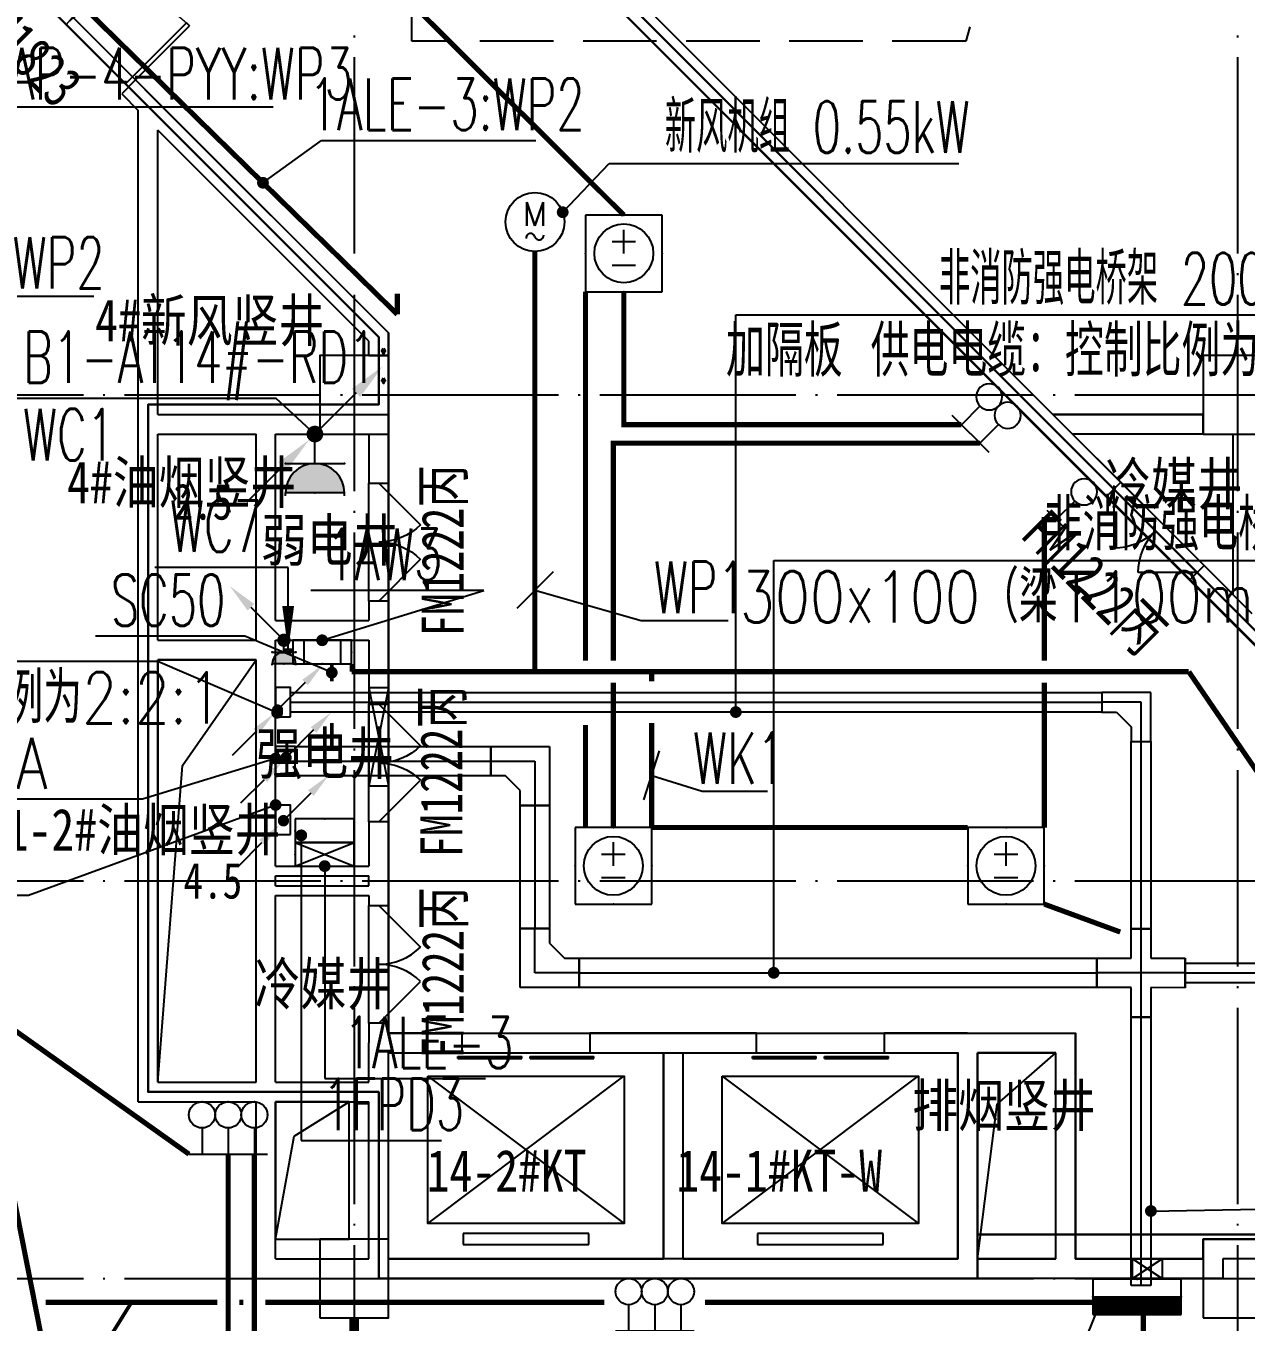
# Model space of a CAD drawing. Extents: x -233336 to 840473, y -28113 to 330904.
# Drawn here: x 83056 to 95487, y 7257 to 20457 of the extents above; entities that cross this region are included whole.
import ezdxf
from ezdxf.enums import TextEntityAlignment as Align
from ezdxf.xclip import XClip

# ---------------------------------------------------------------- set-up
doc = ezdxf.new("R2010")
doc.units = 0
doc.header["$LTSCALE"] = 1000
doc.header["$XCLIPFRAME"] = 2
for name, pattern in [('104-14# 核心筒$0$DOTE', [2.42, 2, -0.2, 0.02, -0.2]), ('DASH', [0.35, 0.25, -0.1]), ('X-104 14#平面$0$109 3#平面$0$DASH', [0.35, 0.25, -0.1]), ('X-104 14#平面$0$DASH', [0.35, 0.25, -0.1])]:
    doc.linetypes.add(name, pattern=pattern)
doc.layers.get('0').update_dxf_attribs({"linetype": 'CONTINUOUS'})
doc.layers.get('Defpoints').update_dxf_attribs({"linetype": 'CONTINUOUS'})
for name, color, linetype in [('104-14# 核心筒$0$A_AXIS-轴线', 8, '104-14# 核心筒$0$DOTE'), ('104-14# 核心筒$0$A_STR-砼柱', 8, 'CONTINUOUS'), ('CABLETRAY', 130, 'CONTINUOUS'), ('CABLETRAY_DIM', 80, 'CONTINUOUS'), ('CABLETRAY_DOTE', 160, 'CONTINUOUS'), ('DIM-动力', 80, 'CONTINUOUS'), ('DIM-插座', 80, 'CONTINUOUS'), ('DIM-箱柜', 80, 'CONTINUOUS'), ('EQUIP-动力', 80, 'CONTINUOUS'), ('EQUIP-插座', 80, 'CONTINUOUS'), ('EQUIP-照明', 80, 'CONTINUOUS'), ('EQUIP-箱柜', 80, 'CONTINUOUS'), ('LWIRE', 80, 'CONTINUOUS'), ('TEL_LEAD', 80, 'CONTINUOUS'), ('WIRE-动力', 50, 'CONTINUOUS'), ('WIRE-动力控制', 160, 'DASH'), ('WIRE-插座', 160, 'CONTINUOUS'), ('X-104 14#平面$0$02-TEXT_标注', 9, 'CONTINUOUS'), ('X-104 14#平面$0$02-TEXT_门窗', 9, 'CONTINUOUS'), ('X-104 14#平面$0$A-C_门', 8, 'CONTINUOUS'), ('X-104 14#平面$0$A-E_电梯', 8, 'CONTINUOUS'), ('X-104 14#平面$0$A-SUR_吊顶', 8, 'CONTINUOUS'), ('X-104 14#平面$0$A-TECH_电气', 8, 'CONTINUOUS'), ('X-104 14#平面$0$A_STR-砌块墙', 7, 'CONTINUOUS'), ('X-104 14#平面$0$DOOR_FIRE', 8, 'CONTINUOUS'), ('X-104 14#平面$0$DOOR_FIRE_TEXT', 7, 'CONTINUOUS'), ('X-104 14#平面$0$DUCT-新风管立管', 3, 'CONTINUOUS'), ('X-104 14#平面$0$DUCT-新风管端线', 2, 'CONTINUOUS'), ('X-104 14#平面$0$挡烟垂壁', 5, 'CONTINUOUS')]:
    doc.layers.add(name, color=color, linetype=linetype)
doc.layers.add('2019.06.25燃气表间不打印', color=7, linetype='CONTINUOUS', plot=False)
doc.layers.add('X-104 14#平面$0$04-不打印_辅助线', color=8, linetype='CONTINUOUS', plot=False)
doc.layers.add('X-104 14#平面$0$000套内', color=8, linetype='CONTINUOUS', lineweight=30)
doc.styles.add('_TCH_DIM', font='ROMANS2', dxfattribs={"width": 0.8, "bigfont": 'HZDF2'})
doc.styles.add('_TCH_LABEL', font='COMPLEX', dxfattribs={"bigfont": 'GBCBIG'})
doc.styles.add('_TEL_DIM', font='ROMANS2', dxfattribs={"width": 0.8, "height": 3.5, "bigfont": 'HZDF2'})
doc.styles.get("Standard").update_dxf_attribs({"font": 'GBENOR', "bigfont": 'GBCBIG'})
doc.styles.add('X-104 14#平面$0$_TCH_SPACE', font='STXIHEI.TTF', dxfattribs={"width": 0.8, "height": 5})
doc.styles.add('X-104 14#平面$0$_TCH_WINDOW', font='STXIHEI.TTF', dxfattribs={"width": 0.75, "height": 3.5})
doc.styles.add('X-104 14#平面$0$Standard', font='STXIHEI.TTF', dxfattribs={"width": 0.8})

# ---------------------------------------------------------------- blocks, each defined once
blk = doc.blocks.new('$equip$00001811')
blk.add_circle((0, 0), 0.5)
for centre, radius, start, end in [((-0.073, -0.273), 0.0768, 17.2272, 184.2164), ((0.073, -0.227), 0.0769, 197.2591, 5.1179)]:
    blk.add_arc(centre, radius, start, end)
at = {"color": 7, "style": '_TEL_DIM'}
blk.add_attdef('$TEXT$', text='', height=0.4, dxfattribs=at).set_placement((0.001, 0.137), align=Align.MIDDLE_CENTER)
at = {"color": 7, "style": '_TEL_DIM', "flags": 1}
blk.add_attdef('A', text='', height=0.00002, dxfattribs=at).set_placement((0, 0), align=Align.MIDDLE_CENTER)
blk = doc.blocks.new('_FZHK')
blk.add_lwpolyline([(-0.5, -0.5), (0.5, -0.5), (0.5, 0.5), (-0.5, 0.5)], close=True)
blk = doc.blocks.new('104-14# 核心筒')
at = {"layer": '104-14# 核心筒$0$A_AXIS-轴线'}
for p, q in [((86400, 54018.4), (86400, -8545.1)), ((95400, 54018.4), (95400, -8545.1)), ((-24839, 16700), (120259.9, 16700)), ((-24839, 11750), (120259.9, 11750)), ((-24839, 7700), (120259.9, 7700))]:
    blk.add_line(p, q, dxfattribs=at)
at = {"layer": '104-14# 核心筒$0$A_STR-砼柱', "xscale": 700, "yscale": 800, "zscale": 800}
for p in [(86400, 16700), (95400, 16700), (86400, 7700), (95400, 7700)]:
    blk.add_blockref('_FZHK', p, dxfattribs=at)
blk = doc.blocks.new('X-104 14#平面$0$fdgfg')
for p, q in [((400, 1860), (2400, 360)), ((400, 360), (2397, 1860)), ((2040, 260), (760, 260)), ((760, 260), (760, 145)), ((760, 145), (2040, 145)), ((2040, 145), (2040, 260))]:
    blk.add_line(p, q)
for points in [[(0, 2100), (2800, 2100), (2800, 0), (0, 0), (0, 2100)], [(400, 1860), (2400, 1860), (2400, 360), (400, 360), (400, 1860)]]:
    blk.add_lwpolyline(points, close=True)
blk = doc.blocks.new('*U100')
blk.add_lwpolyline([(200, 0), (200, 1000), (0, 1000), (0, 0), (200, 0), (0, 1000), (0, 0), (200, 1000)])
blk = doc.blocks.new('*U95')
blk.add_lwpolyline([(200, 0), (200, 300), (0, 300), (0, 0), (200, 0), (0, 300), (0, 0), (200, 300)])
blk = doc.blocks.new('X-104 14#平面$0$dd')
at = {"layer": 'X-104 14#平面$0$A-TECH_电气', "rotation": 180}
blk.add_blockref('*U100', (86813, -285384), dxfattribs=at)
at = {"layer": 'X-104 14#平面$0$A-TECH_电气', "xscale": -1, "rotation": 270}
blk.add_blockref('*U95', (94393, -291400), dxfattribs=at)
blk = doc.blocks.new('X-104 14#平面$0$$DorLib2D$00000002')
for p, q in [((-0.5, 0), (-0.5, 0.4875)), ((-0.475, 0.4875), (-0.5, 0.4875)), ((-0.475, 0), (-0.475, 0.4875)), ((0.475, 0), (0.475, 0.4875)), ((0.475, 0.4875), (0.5, 0.4875)), ((0.5, 0), (0.5, 0.4875)), ((-0.5, 0), (-0.475, 0)), ((0.5, 0), (0.475, 0))]:
    blk.add_line(p, q)
at = {"lineweight": 13}
for centre, start, end in [((-0.4875, 0), 0, 88.53072), ((0.4875, 0), 91.46928, 180)]:
    blk.add_arc(centre, 0.4875, start, end, dxfattribs=at)
blk = doc.blocks.new('X-104 14#平面$0$$DorLib2D$00000116')
at = {"color": 0}
for p, q in [((-0.5, 0), (-0.146, 0.354)), ((0.5, 0), (0.146, 0.354))]:
    blk.add_line(p, q, dxfattribs=at)
for centre, start, end in [((-0.5, 0), 0, 45), ((0.5, 0), 135, 180)]:
    blk.add_arc(centre, 0.5, start, end, dxfattribs=at)
blk = doc.blocks.new('X-104 14#平面$0$$DORLIB2D$00000127')
at = {"color": 0}
for points in [[(-0.533, 0.795), (-0.533, 0.69)], [(-0.033, 0.795), (-0.533, 0.795)], [(-0.033, 0.795), (-0.033, 0.69)], [(0.533, 0.795), (0.033, 0.795)], [(0.033, 0.795), (0.033, 0.69)], [(0.533, 0.795), (0.533, 0.69)], [(-0.033, 0.69), (-0.533, 0.69)], [(0.533, 0.69), (0.033, 0.69)], [(0.5, 0.5), (-0.5, 0.5)]]:
    blk.add_lwpolyline(points, dxfattribs=at)
blk = doc.blocks.new('X-104 14#平面')
blk.add_lwpolyline([(86750, 10000), (92550, 10000), (92550, 7900), (86750, 7900)], close=True)
at = {"layer": 'Defpoints', "color": 1}
blk.add_lwpolyline([(116600.2, 11900), (107450, 11900), (107450, 21300), (102350, 21300), (102350, 18700), (104750, 18700), (104750, 16300), (100150, 16300), (100150, 14800), (104750, 14800), (104750, 12300), (97418.8, 12300), (77552.9, 32183.5), (74724.4, 29355.1), (86750, 17329.5), (86750, 10200), (93750, 10200), (93750, 7900), (95050, 7900), (95050, 8100), (100667.2, 8100), (110242.7, 1395.5), (116600.2, 10475)], close=True, dxfattribs=at)
at = {"layer": 'X-104 14#平面$0$000套内'}
blk.add_lwpolyline([(96133, 32326.4), (85535.9, 35276.2), (87132.4, 41014.3), (83542.7, 42013), (76213.2, 35359.5), (78361.9, 32992.5), (77623.6, 32254.2), (95700, 14177.8), (95700, 21400), (113750, 21400), (113750, 26000), (116750.2, 26000), (116750.2, 38348.2), (99169.4, 43239.7)], close=True, dxfattribs=at)
blk.add_lwpolyline([(71599.5, -2050), (108013.3, -2050), (110308.2, 1227.6), (100422, 8150), (92750, 8150), (92750, 7700), (86650, 7700), (86650, 9600), (84300, 9600), (84300, 16600), (86650, 16600), (86650, 17288.1), (72211.3, 31726.7), (66883.9, 26890.6), (68400, 25220.4), (68400, 6450), (71550, 6450), (71550, -2050)], dxfattribs=at)
at = {"layer": 'X-104 14#平面$0$A-SUR_吊顶', "linetype": 'X-104 14#平面$0$109 3#平面$0$DASH', "ltscale": 3}
blk.add_lwpolyline([(109062.3, -4432.1), (119297.3, 10714.5), (117562.9, 11100.5), (120741.8, 38794.6), (99426.9, 44725), (92631.2, 20300), (86987.2, 20300), (86987.2, 21500), (8392.2, 21500), (5688.7, 8781.2), (-2733.6, 10571.4), (-6009.8, -4841.7), (40178.1, -2825.1), (39845.1, -4916.4), (83845.6, -2647.5)], close=True, dxfattribs=at)
at = {"layer": 'X-104 14#平面$0$A_STR-砌块墙'}
for p, q in [((93519.2, 16500), (83280.4, 26738.8)), ((83139, 26597.3), (93407, 16329.3)), ((84172.8, 19906.7), (84031.3, 19765.3)), ((84370.7, 19708.8), (84172.8, 19906.7)), ((84031.3, 19765.3), (84200, 19596.6)), ((86750, 17329.5), (84370.7, 19708.8)), ((84200, 16400), (84200, 19596.6)), ((86550, 17246.6), (84400, 19396.6)), ((84400, 16500), (84400, 19396.6)), ((86750, 17100), (86750, 17329.5)), ((86550, 17100), (86550, 17246.6)), ((86550, 17100), (86750, 17100)), ((84200, 14100), (84200, 16400)), ((84400, 16500), (85500, 16500)), ((85500, 16500), (86750, 16500)), ((86750, 15800), (86750, 16500)), ((95050, 16500), (93519.2, 16500)), ((95050, 16300), (95050, 16500)), ((84400, 16300), (85400, 16300)), ((84400, 14200), (84400, 16300)), ((85400, 14300), (85400, 16300)), ((85600, 16300), (86550, 16300)), ((85600, 14400), (85600, 16300)), ((86550, 16300), (86550, 15800)), ((93407, 16329.3), (94068.9, 15667.4)), ((95050, 16300), (93719.2, 16300)), ((94210.3, 15808.9), (93719.2, 16300)), ((86550, 15800), (86750, 15800)), ((94068.9, 15667.4), (94210.3, 15808.9)), ((95058.9, 14960.3), (94917.4, 14818.9)), ((95550, 14469.2), (95058.9, 14960.3)), ((94917.4, 14818.9), (95750, 13986.3)), ((86750, 14600), (86550, 14600)), ((86550, 14600), (86550, 14400)), ((86750, 14300), (86750, 14600)), ((85600, 14400), (86550, 14400)), ((85400, 14200), (85400, 14300)), ((86750, 13550), (86750, 14300)), ((84400, 14200), (85400, 14200)), ((85600, 14100), (85600, 14200)), ((85600, 14200), (86550, 14200)), ((86550, 14200), (86550, 13550)), ((84200, 9500), (84200, 14100)), ((84400, 14000), (85400, 14000)), ((84400, 9700), (84400, 14000)), ((85400, 11800), (85400, 14000)), ((85600, 11900), (85600, 14100)), ((86550, 13550), (86750, 13550)), ((86750, 12350), (86550, 12350)), ((86550, 12350), (86550, 11900)), ((86750, 11800), (86750, 12350)), ((85600, 11900), (86550, 11900)), ((85400, 11700), (85400, 11800)), ((85600, 11800), (86550, 11800)), ((85600, 11700), (85600, 11800)), ((86550, 11700), (86550, 11800)), ((86750, 11700), (86750, 11800)), ((85400, 9700), (85400, 11700)), ((85600, 11700), (86550, 11700)), ((86750, 11500), (86750, 11700)), ((85600, 11600), (86550, 11600)), ((85600, 9700), (85600, 11600)), ((86550, 11600), (86550, 11500)), ((86550, 11500), (86750, 11500)), ((86750, 10300), (86550, 10300)), ((86550, 10300), (86550, 10100)), ((86750, 10200), (86750, 10300)), ((87500, 10200), (86750, 10200)), ((87500, 10000), (87500, 10200)), ((89650, 10200), (88800, 10200)), ((88800, 10200), (88800, 10000)), ((90500, 10200), (89650, 10200)), ((90500, 10000), (90500, 10200)), ((92650, 10200), (91800, 10200)), ((91800, 10200), (91800, 10000)), ((92650, 10200), (93750, 10200)), ((93750, 7900), (93750, 10200)), ((86550, 9700), (86550, 10100)), ((86750, 9600), (86750, 10000)), ((86750, 10000), (87500, 10000)), ((88800, 10000), (89550, 10000)), ((89550, 7900), (89550, 10000)), ((89750, 7900), (89750, 10000)), ((89750, 10000), (90500, 10000)), ((91800, 10000), (92550, 10000)), ((92550, 7900), (92550, 10000)), ((92750, 10000), (93550, 10000)), ((92750, 7900), (92750, 10000)), ((93550, 7900), (93550, 10000)), ((84400, 9700), (85400, 9700)), ((85600, 9700), (86550, 9700)), ((86750, 7900), (86750, 9600)), ((84200, 9500), (85400, 9500)), ((85400, 7700), (85400, 9500)), ((85600, 9500), (86550, 9500)), ((85600, 7900), (85600, 9500)), ((86550, 7900), (86550, 9500)), ((100667.2, 8100), (95050, 8100)), ((95050, 8100), (95050, 7900)), ((85600, 7900), (86550, 7900)), ((86750, 7900), (89550, 7900)), ((89750, 7900), (92550, 7900)), ((93550, 7900), (92750, 7900)), ((95050, 7900), (93750, 7900)), ((100604.1, 7900), (95250, 7900)), ((95250, 7900), (95250, 7700)), ((85400, 7700), (86650, 7700)), ((86650, 7700), (89650, 7700)), ((89650, 7700), (92650, 7700)), ((93650, 7700), (92650, 7700)), ((95250, 7700), (93650, 7700))]:
    blk.add_line(p, q, dxfattribs=at)
at = {"layer": 'X-104 14#平面$0$DOOR_FIRE'}
for p, q in [((86550, 14600), (86550, 15800)), ((86750, 14600), (86750, 15800)), ((94210.3, 15808.9), (95058.9, 14960.3)), ((94068.9, 15667.4), (94917.4, 14818.9)), ((86550, 12350), (86550, 13550)), ((86750, 12350), (86750, 13550)), ((86550, 10300), (86550, 11500)), ((86750, 10300), (86750, 11500))]:
    blk.add_line(p, q, dxfattribs=at)
at = {"layer": 'X-104 14#平面$0$DUCT-新风管立管'}
for p, q in [((85400, 14000), (84400, 14000)), ((84400, 14000), (84400, 9700)), ((85400, 9700), (85400, 14000)), ((93550, 10000), (92750, 10000)), ((92750, 10000), (92750, 7900)), ((93550, 7900), (93550, 10000)), ((84400, 9700), (85400, 9700)), ((86350, 9500), (85600, 9500)), ((85600, 9500), (85600, 8100)), ((86350, 8100), (86350, 9500)), ((85600, 8100), (86350, 8100)), ((92750, 7900), (93550, 7900))]:
    blk.add_line(p, q, dxfattribs=at)
at = {"layer": 'X-104 14#平面$0$DUCT-新风管立管', "color": 1}
blk.add_lwpolyline([(95350, 14669.2), (93519.2, 16500), (95050, 16500), (95050, 16300), (95350, 16300)], close=True, dxfattribs=at)
at = {"layer": 'X-104 14#平面$0$DUCT-新风管端线'}
for p, q in [((84650, 12925), (85400, 14000)), ((84400, 9700), (84650, 12925)), ((92950, 9475), (93550, 10000)), ((85787.5, 9150), (86350, 9500)), ((92750, 7900), (92950, 9475)), ((85600, 8100), (85787.5, 9150))]:
    blk.add_line(p, q, dxfattribs=at)
at = {"layer": 'X-104 14#平面$0$挡烟垂壁', "linetype": 'X-104 14#平面$0$DASH', "ltscale": 2, "const_width": 100}
blk.add_lwpolyline([(86400, 7300), (86400, 400)], dxfattribs=at)
ref = blk.add_blockref('104-14# 核心筒', (0, 0))
XClip(ref).set_block_clipping_path([(-38664.3623821461, -25500), (139216.5485069363, 330900)])
blk.add_blockref('X-104 14#平面$0$dd', (-62.7, 299100))
at = {"layer": 'X-104 14#平面$0$A-C_门'}
ref = blk.add_blockref('X-104 14#平面$0$$DorLib2D$00000002', (83465.7, 20472.4), dxfattribs=dict(at, xscale=1800, yscale=-1800, zscale=200, rotation=135))
ref.add_attrib('A', 'BM1823', (82431.3, 20526.8), dxfattribs={"layer": 'X-104 14#平面$0$02-TEXT_门窗', "height": 428.14, "rotation": 315, "style": 'X-104 14#平面$0$_TCH_WINDOW', "width": 0.75})
at = {"layer": 'X-104 14#平面$0$A-E_电梯'}
for p in [(86750, 7900), (89750, 7900)]:
    blk.add_blockref('X-104 14#平面$0$fdgfg', p, dxfattribs=at)
at = {"layer": 'X-104 14#平面$0$A-E_电梯', "xscale": -1300, "yscale": -200, "zscale": 200, "rotation": 359.9999999999992}
for p in [(88150, 10100), (91150, 10100)]:
    blk.add_blockref('X-104 14#平面$0$$DORLIB2D$00000127', p, dxfattribs=at)
at = {"layer": 'X-104 14#平面$0$DOOR_FIRE'}
ref = blk.add_blockref('X-104 14#平面$0$$DorLib2D$00000116', (86650, 15200), dxfattribs=dict(at, xscale=1200, yscale=-1200, zscale=200, rotation=90))
ref.add_attrib('A', 'FM1222丙', (87514.1, 14239.9), dxfattribs={"layer": 'X-104 14#平面$0$DOOR_FIRE_TEXT', "height": 428.14, "rotation": 90, "style": 'X-104 14#平面$0$_TCH_WINDOW', "width": 0.75})
ref = blk.add_blockref('X-104 14#平面$0$$DorLib2D$00000116', (94563.9, 15313.9), dxfattribs=dict(at, xscale=1200, yscale=-1200, zscale=200, rotation=314.9999999999998))
ref.add_attrib('A', 'FM1222丙', (93170, 15261.8), dxfattribs={"layer": 'X-104 14#平面$0$DOOR_FIRE_TEXT', "height": 428.14, "rotation": 315, "style": 'X-104 14#平面$0$_TCH_WINDOW', "width": 0.75})
ref = blk.add_blockref('X-104 14#平面$0$$DorLib2D$00000116', (86650, 12950), dxfattribs=dict(at, xscale=1200, yscale=-1200, zscale=200, rotation=90))
ref.add_attrib('A', 'FM1222丙', (87500.8, 11989.9), dxfattribs={"layer": 'X-104 14#平面$0$DOOR_FIRE_TEXT', "height": 428.14, "rotation": 90, "style": 'X-104 14#平面$0$_TCH_WINDOW', "width": 0.75})
ref = blk.add_blockref('X-104 14#平面$0$$DorLib2D$00000116', (86650, 10900), dxfattribs=dict(at, xscale=-1200, yscale=-1200, zscale=200, rotation=89.99999999999793))
ref.add_attrib('A', 'FM1222丙', (87515.3, 9939.9), dxfattribs={"layer": 'X-104 14#平面$0$DOOR_FIRE_TEXT', "height": 428.14, "rotation": 90, "style": 'X-104 14#平面$0$_TCH_WINDOW', "width": 0.75})
at = {"layer": 'X-104 14#平面$0$02-TEXT_标注', "style": 'X-104 14#平面$0$Standard', "width": 0.8}
for s, p in [('4#新风竖井', (83760.7, 17244.7)), ('4#油烟竖井', (83474.3, 15595.2, 3000)), ('冷媒井', (94048.9, 15579.6)), ('弱电井', (85449.7, 15005.6)), ('强电井', (85404.2, 12835.1)), ('b1-2#油烟竖井', (82616, 12057.1)), ('冷媒井', (85384.4, 10487.1)), ('排烟竖井', (92085.8, 9248.2)), ('14-2#KT', (87137.6, 8583)), ('14-1#KT-W', (89681.6, 8583))]:
    blk.add_text(s, height=428.14, dxfattribs=at).set_placement(p)
at = {"layer": 'X-104 14#平面$0$04-不打印_辅助线', "style": 'X-104 14#平面$0$_TCH_SPACE', "width": 0.8}
for s, p in [('2.5', (84559.6, 15428.5)), ('4.5', (84660.4, 11569.5))]:
    blk.add_text(s, height=366.98, dxfattribs=at).set_placement(p)
blk = doc.blocks.new('*X5')
at = {"color": 0}
for p, q in [((-250, 32.8), (-182.8, 100)), ((-250, 68.2), (-218.2, 100)), ((-247.5, 0), (-147.5, 100)), ((-212.1, 0), (-112.1, 100)), ((-176.8, 0), (-76.8, 100)), ((-141.4, 0), (-41.4, 100)), ((-106.1, 0), (-6.1, 100)), ((-70.7, 0), (29.3, 100)), ((-35.4, 0), (64.6, 100)), ((0, 0), (100, 100)), ((35.4, 0), (135.4, 100)), ((70.7, 0), (170.7, 100)), ((106.1, 0), (206.1, 100)), ((141.4, 0), (241.4, 100)), ((176.8, 0), (250, 73.2)), ((212.1, 0), (250, 37.9)), ((247.5, 0), (250, 2.5))]:
    blk.add_line(p, q, dxfattribs=at)
blk = doc.blocks.new('$equip$00001414')
for p, q in [((0.75, 0.6), (-0.75, 0.6)), ((-0.75, 0.6), (-0.75, 0)), ((0.75, 0), (0.75, 0.6)), ((-0.75, 0.3), (0.75, 0.3)), ((-0.75, 0), (0.75, 0))]:
    blk.add_line(p, q)
at = {"const_width": 0.3}
blk.add_lwpolyline([(-0.75, 0.15), (0.75, 0.15)], dxfattribs=at)
for p in [(0, 0.6), (-0.75, 0.3), (0.75, 0.3), (0, 0)]:
    blk.add_point(p)
at = {"xscale": 0.00300000000061118, "yscale": 0.00300000000061118, "zscale": 0.00300000000061118}
blk.add_blockref('*X5', (0, 0), dxfattribs=at)
at = {"style": '_TCH_LABEL', "flags": 9}
blk.add_attdef('A', (0, 0), '', height=0.00002, dxfattribs=at)
blk = doc.blocks.new('$equip$00001344')
for p, q in [((0.65, 0.65), (-0.65, 0.65)), ((-0.65, 0.65), (-0.65, -0.65)), ((0.65, -0.65), (0.65, 0.65)), ((0, 0), (0, 0.4)), ((-0.2, 0.2), (0.2, 0.2)), ((-0.2, -0.2), (0.2, -0.2)), ((-0.65, -0.65), (0.65, -0.65))]:
    blk.add_line(p, q)
blk.add_circle((0, 0), 0.5)
for p in [(0, 0.65), (-0.65, 0), (0.65, 0), (0, -0.65)]:
    blk.add_point(p)
at = {"flags": 9}
blk.add_attdef('A', (0, 0), '', height=0.00002, dxfattribs=at)
blk = doc.blocks.new('$equip$00002672')
for p, q in [((0.222, 0.889), (-0.222, 0.889)), ((0, 0.444), (0, 0.889))]:
    blk.add_line(p, q)
blk.add_circle((0, 0.222), 0.222)
for p in [(0, 0.889), (-0.222, 0.222), (0.222, 0.222), (0, 0)]:
    blk.add_point(p)
at = {"color": 7, "style": '_TEL_DIM', "flags": 1}
for tag in ['A', 'REMARK']:
    blk.add_attdef(tag, text='', height=0.00002, dxfattribs=at).set_placement((0, 0), align=Align.MIDDLE_CENTER)
blk = doc.blocks.new('$equip$00001428')
for p, q in [((0.75, 0.6), (-0.75, 0.6)), ((-0.75, 0.6), (-0.75, 0)), ((-0.469, 0.6), (-0.469, 0)), ((0.469, 0.6), (0.469, 0)), ((0.75, 0), (0.75, 0.6)), ((-0.75, 0), (0.75, 0))]:
    blk.add_line(p, q)
for p in [(0, 0.6), (-0.75, 0.3), (0, 0), (0.75, 0.3)]:
    blk.add_point(p)
at = {"style": '_TCH_LABEL', "flags": 9}
blk.add_attdef('A', (0, 0), '', height=0.00002, dxfattribs=at)
blk = doc.blocks.new('$equip$00001424')
for p, q in [((-0.75, 0), (0.75, 0.6)), ((-0.75, 0.6), (0.75, 0)), ((0.75, 0.6), (-0.75, 0.6)), ((-0.75, 0.6), (-0.75, 0)), ((0.75, 0), (0.75, 0.6)), ((-0.75, 0), (0.75, 0))]:
    blk.add_line(p, q)
for p in [(0, 0.6), (-0.75, 0.3), (0, 0), (0.75, 0.3)]:
    blk.add_point(p)
at = {"style": '_TCH_LABEL', "flags": 9}
blk.add_attdef('A', (0, 0), '', height=0.00002, dxfattribs=at)
blk = doc.blocks.new('$equip$00001413')
for p, q in [((0.75, 0.6), (-0.75, 0.6)), ((-0.75, 0.6), (-0.75, 0)), ((0.75, 0), (0.75, 0.6)), ((-0.75, 0), (0.75, 0))]:
    blk.add_line(p, q)
for p in [(0, 0.6), (-0.75, 0.3), (0, 0), (0.75, 0.3)]:
    blk.add_point(p)
at = {"style": '_TCH_LABEL', "flags": 9}
blk.add_attdef('A', (0, 0), '', height=0.00002, dxfattribs=at)
blk = doc.blocks.new('$TelecSys$00000081')
for p, q in [((0.104, 0.104), (0.104, 0.104)), ((-0.104, -0.104), (-0.104, -0.104)), ((-1.15, -1.15), (-0.55, -0.55))]:
    blk.add_line(p, q)
at = {"const_width": 0.142}
blk.add_lwpolyline([(0.071, 0, 1), (-0.071, 0, 1)], format="xyb", close=True, dxfattribs=at)
blk.add_solid([(-0.62, -0.48), (-0.48, -0.62), (-0.1, -0.1)])
at = {"width": 0.8, "flags": 9}
blk.add_attdef('A', (0, 0), '', height=0.00002, rotation=180, dxfattribs=at)
blk = doc.blocks.new('$TelecSys$00000079')
for p, q in [((0.7, 0.7), (0, 0)), ((0.104, 0.104), (0.104, 0.104)), ((-0.104, -0.104), (-0.104, -0.104))]:
    blk.add_line(p, q)
at = {"const_width": 0.142}
blk.add_lwpolyline([(-0.071, 0, 1), (0.071, 0, 1)], format="xyb", close=True, dxfattribs=at)
blk.add_solid([(0.63, 0.77), (0.77, 0.63), (1.15, 1.15)])
at = {"width": 0.8, "flags": 9}
blk.add_attdef('A', (0, 0), '', height=0.00002, dxfattribs=at)
blk = doc.blocks.new('$equip$00001237')
for p, q in [((-0.5, 1.05), (-0.5, 1)), ((-0.5, 1), (0.5, 1)), ((0.5, 1.05), (0.5, 1)), ((0.5, 0.5), (-0.5, 0.5)), ((0, 0.5), (0, 0))]:
    blk.add_line(p, q)
blk.add_arc((0, 1), 0.5, 180, 0)
for p in [(0, 1), (-0.5, 0.5), (0.5, 0.5), (0, 0)]:
    blk.add_point(p)
for points in [[(0.433, 0.75), (-0.433, 0.75), (0.5, 1), (-0.5, 1)], [(0.25, 0.567), (-0.25, 0.567), (0.433, 0.75), (-0.433, 0.75)], [(0, 0.5), (0, 0.5), (0.25, 0.567), (-0.25, 0.567)]]:
    blk.add_solid(points)
at = {"flags": 9}
blk.add_attdef('A', (0, 0), '', height=0.00002, dxfattribs=at)

msp = doc.modelspace()

# ---------------------------------------------------------------- linework, layer by layer
at = {"layer": '2019.06.25燃气表间不打印', "const_width": 37.5}
msp.add_lwpolyline([(83468.3, 6393.2), (84131.3, 7457.1)], dxfattribs=at)
at = {"layer": 'CABLETRAY'}
for p, q in [((85750, 13468.7), (85750, 13668.7)), ((85750, 13668.7), (94017, 13668.7)), ((94017, 13668.7), (94017, 13468.7)), ((94517, 13668.7), (94017, 13668.7)), ((94017, 13668.7), (94017, 13468.7)), ((94517, 13168.7), (94517, 13668.7)), ((94017, 13468.7), (85750, 13468.7)), ((94017, 13468.7), (94167, 13468.7)), ((94167, 13468.7), (94317, 13318.7)), ((94317, 13318.7), (94317, 13168.7)), ((85800, 12818.6), (85800, 13118.6)), ((85800, 13118.6), (87791, 13118.6)), ((87791, 13118.6), (87791, 12818.6)), ((87791, 13118.6), (88391, 13118.6)), ((87791, 12818.6), (87791, 13118.6)), ((88391, 13118.6), (88391, 12518.6)), ((94317, 13168.7), (94517, 13168.7)), ((94317, 11262.2), (94317, 13168.7)), ((94317, 13168.7), (94517, 13168.7)), ((94517, 13168.7), (94517, 11262.2)), ((87791, 12818.6), (85800, 12818.6)), ((87941, 12818.6), (87791, 12818.6)), ((88091, 12668.6), (87941, 12818.6)), ((88091, 12518.6), (88091, 12668.6)), ((88091, 11264.1), (88091, 12518.6)), ((88091, 12518.6), (88391, 12518.6)), ((88391, 12518.6), (88091, 12518.6)), ((88391, 12518.6), (88391, 11264.1)), ((88391, 11264.1), (88091, 11264.1)), ((88091, 10664.1), (88091, 11264.1)), ((88091, 11264.1), (88391, 11264.1)), ((88391, 11264.1), (88391, 11114.1)), ((94517, 11262.2), (94317, 11262.2)), ((94317, 11262.2), (94517, 11262.2)), ((94317, 10962.3), (94317, 11262.2)), ((94517, 11262.2), (94517, 10962.2)), ((88391, 11114.1), (88541, 10964.1)), ((88541, 10964.1), (88691, 10964.1)), ((88691, 10964.1), (88691, 10664.1)), ((88691, 10664.1), (88691.1, 10964.1)), ((88691.1, 10964.1), (93967.1, 10962.4)), ((93967.1, 10962.4), (93967, 10662.4)), ((93967, 10662.4), (93967.1, 10962.4)), ((93967.1, 10962.4), (94317, 10962.3)), ((94517, 10962.2), (94867.1, 10962.1)), ((94867.1, 10962.1), (94867, 10662.1)), ((94867, 10662.1), (94867.1, 10962.1)), ((94867.1, 10962.1), (94867, 10662.1)), ((94867.1, 10962.1), (94867.1, 10962.1)), ((94867, 10712.1), (94867, 10912.1)), ((94867, 10912.1), (104900.7, 10912.1)), ((104900.7, 10712.1), (94867, 10712.1)), ((88691, 10664.1), (88091, 10664.1)), ((93967, 10662.4), (88691, 10664.1)), ((94317, 10662.3), (93967, 10662.4)), ((94317, 10362.2), (94317, 10662.3)), ((94867, 10662.1), (94517, 10662.2)), ((94517, 10662.2), (94517, 10362.2)), ((94867, 10662.1), (94867, 10662.1)), ((94317, 10362.2), (94517, 10362.2)), ((94317, 7630.2), (94317, 10362.2)), ((94517, 10362.2), (94317, 10362.2)), ((94517, 10362.2), (94517, 7630.2)), ((94517, 7630.2), (94317, 7630.2))]:
    msp.add_line(p, q, dxfattribs=at)
at = {"layer": 'CABLETRAY_DIM'}
for p, q in [((90287.9, 13468.7), (90287.9, 17514.5)), ((90287.9, 17514.5), (96627.4, 17514.5)), ((90674.2, 10813.5), (90674.2, 15011.6)), ((90674.2, 15011.6), (96421.2, 15011.6))]:
    msp.add_line(p, q, dxfattribs=at)
at = {"layer": 'CABLETRAY_DIM', "const_width": 60}
for points in [[(90287.9, 13438.7, 1), (90287.9, 13498.7, 1)], [(90674.2, 10783.5, 1), (90674.2, 10843.5, 1)]]:
    msp.add_lwpolyline(points, format="xyb", close=True, dxfattribs=at)
at = {"layer": 'CABLETRAY_DOTE'}
for p, q in [((85750, 13568.7), (94017, 13568.7)), ((94417, 13568.7), (94017, 13568.7)), ((94417, 13168.7), (94417, 13568.7)), ((94417, 11262.2), (94417, 13168.7)), ((85800, 12968.6), (87791, 12968.6)), ((87791, 12968.6), (88241, 12968.6)), ((88241, 12968.6), (88241, 12518.6)), ((88241, 12518.6), (88241, 11264.1)), ((88241, 10814.1), (88241, 11264.1)), ((94417, 10362.2), (94417, 11262.2)), ((88691, 10814.1), (88241, 10814.1)), ((88691, 10814.1), (93967, 10812.4)), ((94867, 10812.1), (93967, 10812.4)), ((94867, 10812.1), (104900.7, 10812.1)), ((94867, 10812.1), (94867, 10812.1)), ((94417, 7630.2), (94417, 10362.2))]:
    msp.add_line(p, q, dxfattribs=at)
at = {"layer": 'DIM-动力', "color": 80}
for p, q in [((88524.3, 18559.4), (88998.1, 19054.6)), ((88998.1, 19054.6), (92561.4, 19054.6)), ((85727.5, 14942.7), (84367.6, 14942.7)), ((85727.5, 14098.2), (85727.5, 14942.7)), ((85285.3, 14240.7), (83763.1, 14240.7)), ((86171.5, 13870.6), (85285.3, 14240.7))]:
    msp.add_line(p, q, dxfattribs=at)
at = {"layer": 'DIM-动力'}
for points in [[(81238.2, 19634), (85575, 19634)], [(82790.2, 17706), (83747.9, 17706)]]:
    msp.add_lwpolyline(points, dxfattribs=at)
at = {"layer": 'DIM-动力', "color": 80, "const_width": 60}
for points in [[(88503.6, 18537.7, 1), (88545.1, 18581.1, 1)], [(86199.2, 13859, 1), (86143.8, 13882.1, 1)]]:
    msp.add_lwpolyline(points, format="xyb", close=True, dxfattribs=at)
at = {"layer": 'DIM-动力', "color": 80}
msp.add_lwpolyline([(85727.5, 14098.2, 0, 120, 0), (85727.5, 14548.2, 0, 0, 0)], format="xyseb", dxfattribs=at)
at = {"layer": 'DIM-插座', "color": 80}
for p, q in [((85470.7, 18859.2), (86067, 19291.3)), ((86067, 19291.3), (88251.9, 19291.3)), ((88426.8, 14895.8), (88055.6, 14524.6)), ((89352.1, 12574.1), (89509.4, 13074.9)), ((94517, 8387.3), (96003.6, 8413.1))]:
    msp.add_line(p, q, dxfattribs=at)
at = {"layer": 'DIM-插座', "color": 80, "const_width": 60}
for points in [[(85446.4, 18841.6, 1), (85495, 18876.8, 1)], [(94487.1, 8386.8, 1), (94547, 8387.9, 1)]]:
    msp.add_lwpolyline(points, format="xyb", close=True, dxfattribs=at)
at = {"layer": 'DIM-插座', "color": 80}
for points in [[(88241.2, 14710.2), (89322.8, 14401.4)], [(89322.8, 14401.4), (90211, 14401.4)], [(89430.8, 12824.5), (89945.6, 12661.7)], [(89945.6, 12661.7), (90610, 12661.7)]]:
    msp.add_lwpolyline(points, dxfattribs=at)
at = {"layer": 'DIM-箱柜'}
for p, q in [((87722.2, 14707.8), (85958.8, 14707.8)), ((86073.8, 14200), (87722.2, 14707.8)), ((85600, 12522.4), (83080.7, 11601.4)), ((85860.9, 12213.5), (85860.9, 9107)), ((86099.7, 11900), (86099.7, 9736.2)), ((83080.7, 11601.4), (77980.4, 11601.4)), ((86099.7, 9736.2), (87736.8, 9736.2)), ((85860.9, 9107), (87290.9, 9107)), ((93982.7, 7416.3), (93563.6, 6371.3))]:
    msp.add_line(p, q, dxfattribs=at)
at = {"layer": 'DIM-箱柜', "const_width": 60}
for points in [[(86045.1, 14191.2, 1), (86102.5, 14208.8, 1)], [(85628.2, 12532.7, 1), (85571.8, 12512.1, 1)], [(85860.9, 12243.5, 1), (85860.9, 12183.5, 1)], [(86099.7, 11930, 1), (86099.7, 11870, 1)], [(93993.9, 7444.1, 1), (93971.6, 7388.4, 1)]]:
    msp.add_lwpolyline(points, format="xyb", close=True, dxfattribs=at)
at = {"layer": 'EQUIP-箱柜'}
for points in [[(85750, 13418.7), (85750, 13718.7), (85600, 13718.7), (85600, 13418.7)], [(85800, 12818.6), (85800, 13118.6), (85600, 13118.6), (85600, 12818.6)], [(85750, 12222.4), (85750, 12522.4), (85600, 12522.4), (85600, 12222.4)]]:
    msp.add_lwpolyline(points, close=True, dxfattribs=at)
at = {"layer": 'TEL_LEAD', "color": 80}
for p, q in [((85603.8, 16661.1), (82869.5, 16661.1)), ((85997.6, 16297.6), (85603.8, 16661.1)), ((84400, 13983.4), (77642.3, 13983.4)), ((85615.5, 13461.9), (84400, 13983.4)), ((85600, 12995.6), (84241.9, 12581.8)), ((84241.9, 12581.8), (78022.2, 12581.8))]:
    msp.add_line(p, q, dxfattribs=at)
at = {"layer": 'TEL_LEAD', "color": 80, "const_width": 60}
for points in [[(86019.6, 16277.3, 1), (85975.6, 16318, 1)], [(85643.1, 13450, 1), (85588, 13473.7, 1)], [(85628.7, 13004.3, 1), (85571.3, 12986.9, 1)]]:
    msp.add_lwpolyline(points, format="xyb", close=True, dxfattribs=at)
at = {"layer": 'WIRE-动力', "color": 50}
for points, const_width in [([(88241.2, 18160.2), (88241.2, 13880)], 52.5), ([(85684.5, 14099.6), (85773.8, 14099.6)], 37.5), ([(86171.5, 13781.2), (86171.5, 13960)], 37.5), ([(86373.8, 13880), (94902.8, 13880)], 52.5), ([(86373.8, 13880), (86373.8, 13960)], 37.5), ([(94902.8, 13880), (96358.2, 11750)], 52.5), ([(86171.5, 13118.6), (86171.5, 13356.2)], 37.5), ([(85004.2, 7457.1), (83258.4, 7457.1)], 52.5), ([(85270.8, 7457.1), (85229.2, 7457.1)], 52.5), ([(88949.7, 7457.1), (85495.8, 7457.1)], 52.5), ([(93925.7, 7457.1), (89974.7, 7457.1)], 52.5)]:
    msp.add_lwpolyline(points, dxfattribs=dict(at, const_width=const_width))
at = {"layer": 'WIRE-动力控制', "color": 160, "const_width": 52.5}
for points in [[(92586.4, 16395.7), (89147.1, 16395.7), (89147.1, 17750.1)], [(89040.8, 13992.5), (89040.8, 16207.1), (92774.9, 16207.1)], [(93430.8, 13992.5), (93430.8, 15428.6), (93553.5, 15428.6)], [(89040.8, 12292.9), (89040.8, 13767.5)], [(93430.8, 12292.9), (93430.8, 13767.5)], [(82540.8, 10512.9), (84716.7, 8966.7)], [(85116.7, 8966.7), (85116.7, 4887.1), (84430.8, 4887.1)], [(85383.3, 8966.7), (85383.3, 4609.6)]]:
    msp.add_lwpolyline(points, dxfattribs=at)
at = {"layer": 'WIRE-插座', "color": 160, "const_width": 52.5}
for points in [[(89147.1, 18530.1), (83396.7, 24257.2)], [(82427.8, 21838.4), (86839.2, 17519.3)], [(86839.2, 17519.3), (86839.2, 17728.4)], [(88757.1, 17750.1), (88757.1, 13992.5)], [(89430.8, 13781.2), (89430.8, 13880)], [(88757.1, 13338.5), (88757.1, 12292.9)], [(89430.8, 12292.9), (89430.8, 13356.2)], [(92650.8, 12292.9), (89430.8, 12292.9)], [(93430.8, 11512.9), (94204.5, 11228.9)], [(83650.8, 4887.1), (82540.8, 10512.9)], [(93430.8, 4887.1), (94439.4, 4887.1), (94439.4, 7334.3)]]:
    msp.add_lwpolyline(points, dxfattribs=at)

# ---------------------------------------------------------------- block references
msp.add_blockref('X-104 14#平面', (0, 0))
at = {"layer": 'EQUIP-动力', "color": 80, "xscale": 600, "yscale": 600, "zscale": 600}
msp.add_blockref('$equip$00001811', (88241.2, 18460.2), dxfattribs=at).add_auto_attribs({'$TEXT$': 'M'})
for p in [(89147.1, 18140.1), (89040.8, 11902.9), (93040.8, 11902.9)]:
    msp.add_blockref('$equip$00001344', p, dxfattribs=at)
at = {"layer": 'EQUIP-插座', "color": 80, "rotation": 180}
for p, xscale, yscale, zscale in [((86000, 16300), 600, 600, 600), ((85684.5, 14200), 240, 240, 240)]:
    msp.add_blockref('$equip$00001237', p, dxfattribs=dict(at, xscale=xscale, yscale=yscale, zscale=zscale))
at = {"layer": 'EQUIP-照明', "color": 80, "yscale": 600, "zscale": 600}
for p, xscale, rotation in [((92963.5, 16772.8), -600.0000000000001, 134.9999999999999), ((93152.1, 16584.3), -600.0000000000001, 134.9999999999999), ((93930.6, 15805.7), -600.0000000000001, 134.9999999999999), ((84850, 9500), 600, 180), ((85116.7, 9500), 600, 180), ((85383.3, 9500), 600, 180), ((89195.6, 7700), 600, 180), ((89462.2, 7700), 600, 180), ((89728.9, 7700), 600, 180)]:
    msp.add_blockref('$equip$00002672', p, dxfattribs=dict(at, xscale=xscale, rotation=rotation))
at = {"layer": 'EQUIP-箱柜', "color": 80}
for name, p, xscale, yscale, zscale in [('$equip$00001428', (86073.8, 13960), 400, 400, 400), ('$equip$00001413', (86099.7, 12140), 400, 400, 400), ('$equip$00001424', (86099.7, 11900), 400, 400, 400), ('$equip$00001414', (94375.7, 7334.3), 600, 600, 600)]:
    msp.add_blockref(name, p, dxfattribs=dict(at, xscale=xscale, yscale=yscale, zscale=zscale))
at = {"layer": 'LWIRE'}
for name, p, xscale, yscale, zscale in [('$TelecSys$00000079', (86000, 16300), 600, 600, 600), ('$TelecSys$00000081', (86000, 16300), 600, 600, 600), ('$TelecSys$00000079', (85684.5, 14200), -479.9999999999998, 479.9999999999998, 479.9999999999998), ('$TelecSys$00000079', (85619.7, 13490.1), 400, 400, 400), ('$TelecSys$00000081', (85619.7, 13490.1), 400, 400, 400), ('$TelecSys$00000079', (85706.2, 13006.7), 400, 400, 400), ('$TelecSys$00000081', (85706.5, 13003), 400, 400, 400), ('$TelecSys$00000079', (85679.5, 12364.4), 400, 400, 400), ('$TelecSys$00000081', (85679.8, 12360.7), 400, 400, 400)]:
    msp.add_blockref(name, p, dxfattribs=dict(at, xscale=xscale, yscale=yscale, zscale=zscale))

# ---------------------------------------------------------------- texts
at = {"layer": 'CABLETRAY_DIM', "color": 7, "style": '_TEL_DIM'}
for s, height, width, p in [('非消防强电桥架 200x100', 525, 0.64, (92356.7, 17619.5)), ('加隔板 供电电缆：控制比例为1:1', 520.866, 0.8, (90188.4, 16884.5)), ('非消防强电桥架', 520.87, 0.8, (93426.2, 15116.6)), ('300x100（梁下100mm安装）', 520.866, 0.8, (90328.8, 14381.6))]:
    msp.add_text(s, height=height, dxfattribs=dict(at, width=width)).set_placement(p)
at = {"layer": 'DIM-动力', "color": 7, "style": '_TEL_DIM', "width": 0.64}
for s, p in [('WD-AP-4-PYY:WP3', (81863.6, 19709)), ('新风机组 0.55kW', (89564.4, 19163.7)), ('WP2', (82921.5, 17781)), ('WC7', (84525.1, 15100.2)), ('SC50', (83920.6, 14345.7))]:
    msp.add_text(s, height=525, dxfattribs=at).set_placement(p)
at = {"layer": 'DIM-插座', "color": 7, "style": '_TEL_DIM', "width": 0.64}
for s, p in [('1ALE-3:WP2', (85939.4, 19396.3)), ('WP1', (89454.1, 14476.4)), ('WK1', (89853.1, 12736.7))]:
    msp.add_text(s, height=525, dxfattribs=at).set_placement(p)
at = {"layer": 'DIM-箱柜', "color": 7, "style": '_TEL_DIM', "width": 0.64}
for s, p in [('1AW3', (86116.3, 14812.8)), ('1ALE-3', (86293.3, 9841.2)), ('1FPD3', (86079.1, 9212))]:
    msp.add_text(s, height=525, dxfattribs=at).set_placement(p)
at = {"layer": 'TEL_LEAD', "color": 7}
for s, height, style, width, p in [('B1-AT14#-RD1:', 525, '_TEL_DIM', 0.64, (83027, 16820.4)), ('WC1', 525, '_TEL_DIM', 0.64, (83027, 16031.1)), ('中间加隔板 主：备：控制比例为2:2:1', 520.866, '_TCH_DIM', 0.8, (77799.8, 13353.4)), ('密集绝缘型母线槽:1600A', 520.866, '_TEL_DIM', 0.8, (78179.7, 12686.8))]:
    msp.add_text(s, height=height, dxfattribs=dict(at, style=style, width=width)).set_placement(p)

doc.saveas('drawing.dxf')
